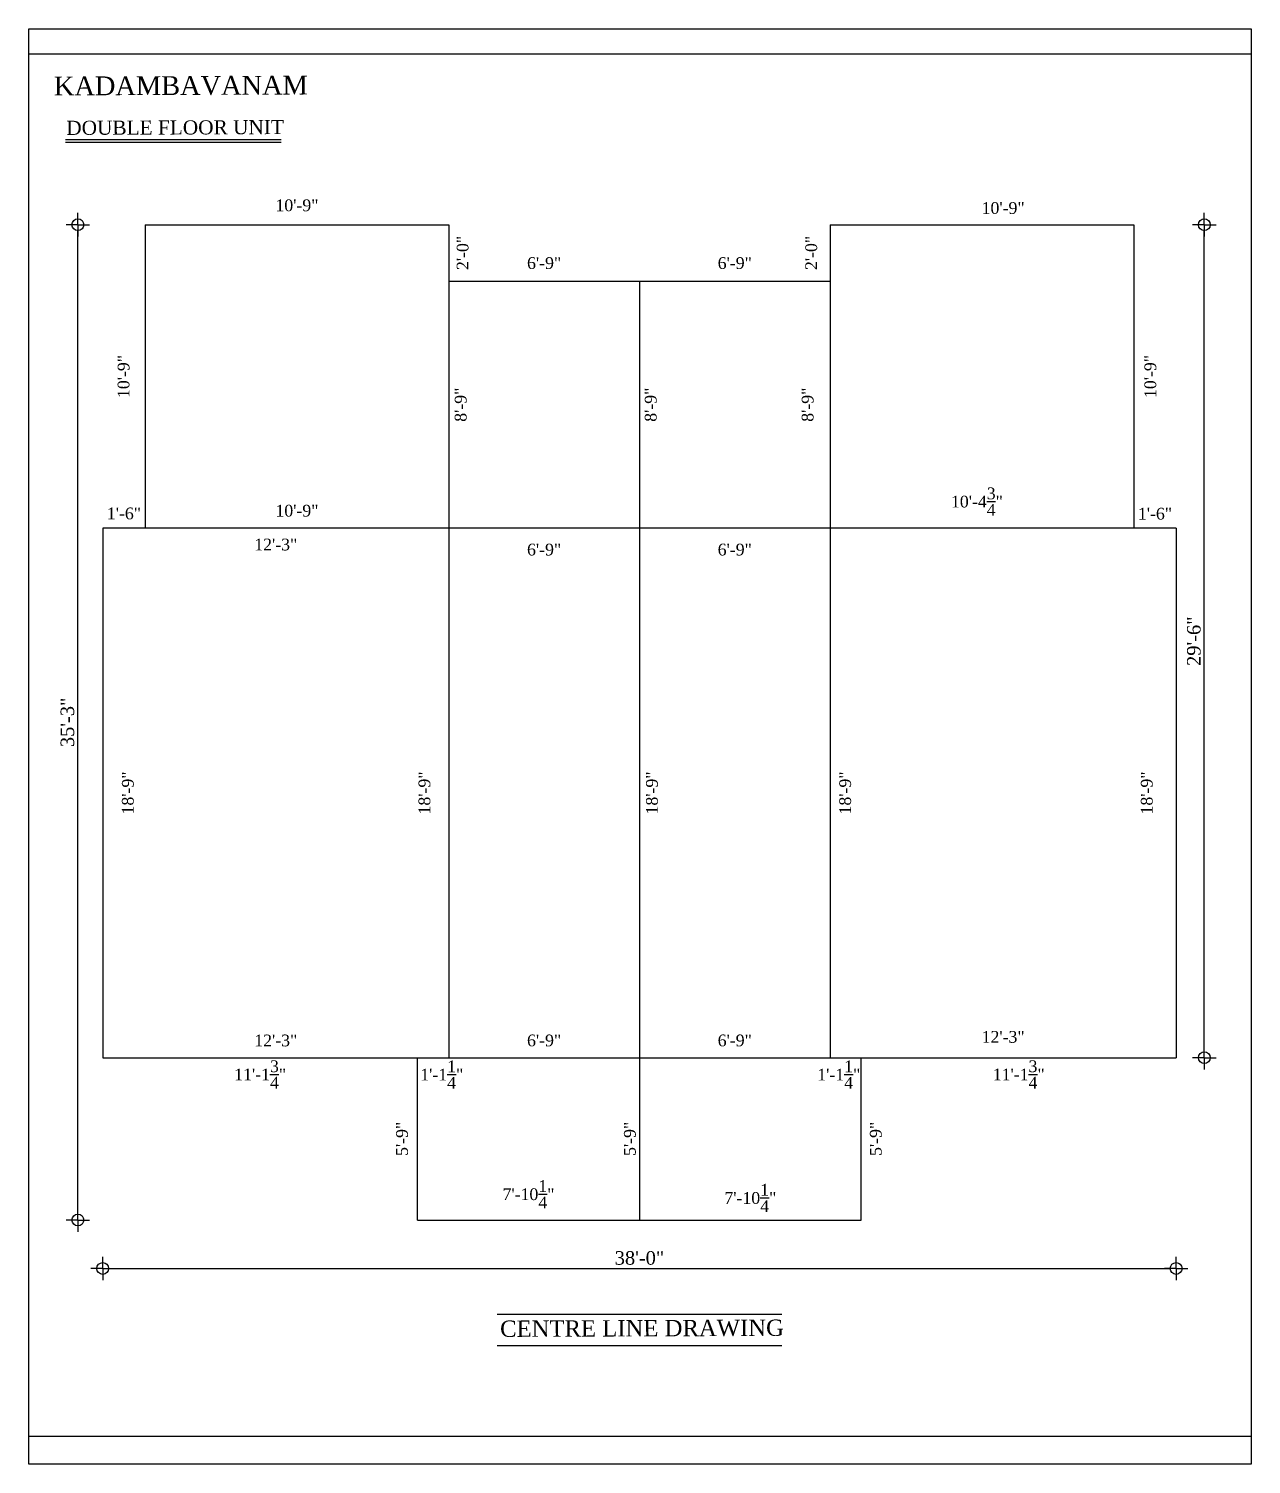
# Model space of a CAD drawing. Extents: x -4781 to 3971, y -2954 to -1072.
# Drawn here: x -3644 to -3125, y -2324 to -1714 of the extents above; entities that cross this region are included whole.
import ezdxf

# ---------------------------------------------------------------- set-up
doc = ezdxf.new("R2010")
doc.units = 0
doc.header["$LTSCALE"] = 20
doc.header["$MEASUREMENT"] = 0
doc.header["$PDMODE"] = 34
doc.layers.get('0').update_dxf_attribs({"linetype": 'CONTINUOUS'})
doc.layers.get('DEFPOINTS').update_dxf_attribs({"linetype": 'CONTINUOUS'})
for name, color, linetype in [('border', 230, 'CONTINUOUS'), ('centreline', 31, 'CONTINUOUS'), ('DIMLINE', 254, 'CONTINUOUS'), ('TEXTS', 2, 'CONTINUOUS')]:
    doc.layers.add(name, color=color, linetype=linetype)
doc.layers.add('correct', color=230, linetype='CONTINUOUS', plot=False)
doc.styles.add('DIMTEXT', font='times_1.ttf')
doc.styles.add('STYLE1', font='times_1.ttf')
doc.dimstyles.new("ARCH_5'", dxfattribs={"dimtxt": 5, "dimasz": 1.5, "dimexe": 0.25, "dimexo": 0, "dimgap": 1, "dimtad": 1, "dimzin": 3, "dimdsep": 46, "dimlunit": 4, "dimtxsty": 'DIMTEXT', "dimblk": 'BLK', "dimcen": 0, "dimdle": 0.09375, "dimse1": 1, "dimse2": 1, "dimsd1": 1, "dimsd2": 1, "dimclrd": 254, "dimclrt": 2, "dimadec": 1, "dimazin": 0, "dimtfac": 1, "dimtix": 1, "dimtmove": 2, "dimatfit": 3, "dimldrblk": 'NONE', "dimfxl": 0.25, "dimtvp": 1.4625, "dimtolj": 1, "dimtzin": 15, "dimarcsym": 0})
doc.dimstyles.new('ARCH_96_0', dxfattribs={"dimtxt": 5.75, "dimasz": 2.5, "dimexe": 0.25, "dimexo": 0, "dimgap": 1.5, "dimtad": 1, "dimzin": 15, "dimdsep": 46, "dimlunit": 4, "dimtxsty": 'STYLE1', "dimblk": 'BLK', "dimcen": 0, "dimdle": 0.09375, "dimse1": 1, "dimse2": 1, "dimclrd": 256, "dimclrt": 3, "dimadec": 0, "dimazin": 0, "dimtfac": 1, "dimtix": 1, "dimtmove": 2, "dimatfit": 3, "dimldrblk": 'BLK', "dimfxl": 0.25, "dimtvp": 1.4625, "dimtolj": 1, "dimtzin": 15, "dimlwd": -1, "dimarcsym": 0})

# ---------------------------------------------------------------- blocks, each defined once
blk = doc.blocks.new('*D298')
at = {"layer": 'DEFPOINTS', "color": 0, "lineweight": -2, "transparency": 16777216}
for p in [(-3595, -1792.41), (-3595, -1797.07), (-3466, -1797.07)]:
    blk.add_point(p, dxfattribs=at)
at = {"layer": 'DIMLINE', "color": 2, "transparency": 16777216, "insert": (-3530.5, -1788.86), "char_height": 5, "attachment_point": 5, "style": 'DIMTEXT'}
blk.add_mtext('\\A1;10\'-9"', dxfattribs=at)
blk = doc.blocks.new('_None')
blk = doc.blocks.new('BLK')
for q in [(-2, 0), (0, 2), (2, 0), (0, -2)]:
    blk.add_line((0, 0), q)
blk.add_circle((0, 0), 1)
blk = doc.blocks.new('*D299')
at = {"layer": 'DEFPOINTS', "color": 0, "lineweight": -2, "transparency": 16777216}
for p in [(-3385, -1816.95), (-3466, -1821.07), (-3385, -1821.07)]:
    blk.add_point(p, dxfattribs=at)
at = {"layer": 'DIMLINE', "color": 2, "lineweight": -2, "transparency": 16777216, "insert": (-3425.5, -1813.4), "char_height": 5, "attachment_point": 5, "style": 'DIMTEXT'}
blk.add_mtext('\\A1;6\'-9"', dxfattribs=at)
blk = doc.blocks.new('*D300')
at = {"layer": 'DEFPOINTS', "color": 0, "lineweight": -2, "transparency": 16777216}
for p in [(-3304, -1816.95), (-3385, -1821.07), (-3304, -1830.99)]:
    blk.add_point(p, dxfattribs=at)
at = {"layer": 'DIMLINE', "color": 2, "lineweight": -2, "transparency": 16777216, "insert": (-3344.5, -1813.4), "char_height": 5, "attachment_point": 5, "style": 'DIMTEXT'}
blk.add_mtext('\\A1;6\'-9"', dxfattribs=at)
blk = doc.blocks.new('*D301')
at = {"layer": 'DEFPOINTS', "color": 0, "lineweight": -2, "transparency": 16777216}
for p in [(-3175, -1816.95), (-3175, -1828.11), (-3304, -1830.99)]:
    blk.add_point(p, dxfattribs=at)
at = {"layer": 'DIMLINE', "color": 2, "lineweight": -2, "transparency": 16777216, "insert": (-3230.5, -1790), "char_height": 5, "attachment_point": 5, "style": 'DIMTEXT'}
blk.add_mtext('\\A1;10\'-9"', dxfattribs=at)
blk = doc.blocks.new('*D302')
at = {"layer": 'DEFPOINTS', "color": 0, "lineweight": -2, "transparency": 16777216}
for p in [(-3466, -1797.07), (-3466, -1821.07), (-3456.55, -1821.07)]:
    blk.add_point(p, dxfattribs=at)
at = {"layer": 'DIMLINE', "color": 2, "lineweight": -2, "transparency": 16777216, "insert": (-3460.09, -1809.07), "char_height": 5, "attachment_point": 5, "rotation": 90, "style": 'DIMTEXT'}
blk.add_mtext('\\A1;2\'-0"', dxfattribs=at)
blk = doc.blocks.new('*D303')
at = {"layer": 'DEFPOINTS', "color": 0, "lineweight": -2, "transparency": 16777216}
for p in [(-3308.45, -1797.07), (-3304, -1797.07), (-3304, -1821.07)]:
    blk.add_point(p, dxfattribs=at)
at = {"layer": 'DIMLINE', "color": 2, "lineweight": -2, "transparency": 16777216, "insert": (-3311.99, -1809.07), "char_height": 5, "attachment_point": 5, "rotation": 90, "style": 'DIMTEXT'}
blk.add_mtext('\\A1;2\'-0"', dxfattribs=at)
blk = doc.blocks.new('*D304')
at = {"layer": 'DEFPOINTS', "color": 0, "lineweight": -2, "transparency": 16777216}
for p in [(-3617, -1797.07), (-3590.75, -1797.07), (-3613, -1926.07)]:
    blk.add_point(p, dxfattribs=at)
at = {"layer": 'DIMLINE', "color": 2, "lineweight": -2, "transparency": 16777216, "insert": (-3604.14, -1861.57), "char_height": 5, "attachment_point": 5, "rotation": 90, "style": 'DIMTEXT'}
blk.add_mtext('\\A1;10\'-9"', dxfattribs=at)
blk = doc.blocks.new('*D305')
at = {"layer": 'DEFPOINTS', "color": 0, "lineweight": -2, "transparency": 16777216}
for p in [(-3613, -1926.07), (-3618.17, -2151.07), (-3613, -2151.07)]:
    blk.add_point(p, dxfattribs=at)
at = {"layer": 'DIMLINE', "color": 2, "lineweight": -2, "transparency": 16777216, "insert": (-3602.32, -2038.57), "char_height": 5, "attachment_point": 5, "rotation": 90, "style": 'DIMTEXT'}
blk.add_mtext('\\A1;18\'-9"', dxfattribs=at)
blk = doc.blocks.new('*D306')
at = {"layer": 'DEFPOINTS', "color": 0, "lineweight": -2, "transparency": 16777216}
for p in [(-3466, -1926.07), (-3385, -1926.07), (-3385, -1938.72)]:
    blk.add_point(p, dxfattribs=at)
at = {"layer": 'DIMLINE', "color": 2, "lineweight": -2, "transparency": 16777216, "insert": (-3425.5, -1935.17), "char_height": 5, "attachment_point": 5, "style": 'DIMTEXT'}
blk.add_mtext('\\A1;6\'-9"', dxfattribs=at)
blk = doc.blocks.new('*D307')
at = {"layer": 'DEFPOINTS', "color": 0, "lineweight": -2, "transparency": 16777216}
for p in [(-3385, -1926.07), (-3304, -1926.07), (-3304, -1938.72)]:
    blk.add_point(p, dxfattribs=at)
at = {"layer": 'DIMLINE', "color": 2, "lineweight": -2, "transparency": 16777216, "insert": (-3344.5, -1935.17), "char_height": 5, "attachment_point": 5, "style": 'DIMTEXT'}
blk.add_mtext('\\A1;6\'-9"', dxfattribs=at)
blk = doc.blocks.new('*D308')
at = {"layer": 'DEFPOINTS', "color": 0, "lineweight": -2, "transparency": 16777216}
for p in [(-3466, -2147.33), (-3613, -2151.07), (-3466, -2151.07)]:
    blk.add_point(p, dxfattribs=at)
at = {"layer": 'DIMLINE', "color": 2, "lineweight": -2, "transparency": 16777216, "insert": (-3539.5, -2143.79), "char_height": 5, "attachment_point": 5, "style": 'DIMTEXT'}
blk.add_mtext('\\A1;12\'-3"', dxfattribs=at)
blk = doc.blocks.new('*D309')
at = {"layer": 'DEFPOINTS', "color": 0, "lineweight": -2, "transparency": 16777216}
for p in [(-3385, -2147.33), (-3466, -2151.07), (-3385, -2151.07)]:
    blk.add_point(p, dxfattribs=at)
at = {"layer": 'DIMLINE', "color": 2, "lineweight": -2, "transparency": 16777216, "insert": (-3425.5, -2143.78), "char_height": 5, "attachment_point": 5, "style": 'DIMTEXT'}
blk.add_mtext('\\A1;6\'-9"', dxfattribs=at)
blk = doc.blocks.new('*D310')
at = {"layer": 'DEFPOINTS', "color": 0, "lineweight": -2, "transparency": 16777216}
for p in [(-3304, -2147.33), (-3385, -2151.07), (-3304, -2151.07)]:
    blk.add_point(p, dxfattribs=at)
at = {"layer": 'DIMLINE', "color": 2, "lineweight": -2, "transparency": 16777216, "insert": (-3344.5, -2143.78), "char_height": 5, "attachment_point": 5, "style": 'DIMTEXT'}
blk.add_mtext('\\A1;6\'-9"', dxfattribs=at)
blk = doc.blocks.new('*D311')
at = {"layer": 'DEFPOINTS', "color": 0, "lineweight": -2, "transparency": 16777216}
for p in [(-3157, -2145.8), (-3304, -2151.07), (-3157, -2151.07)]:
    blk.add_point(p, dxfattribs=at)
at = {"layer": 'DIMLINE', "color": 2, "lineweight": -2, "transparency": 16777216, "insert": (-3230.5, -2142.26), "char_height": 5, "attachment_point": 5, "style": 'DIMTEXT'}
blk.add_mtext('\\A1;12\'-3"', dxfattribs=at)
blk = doc.blocks.new('*D312')
at = {"layer": 'DEFPOINTS', "color": 0, "lineweight": -2, "transparency": 16777216}
for p in [(-3473, -2151.07), (-3486.1, -2220.07), (-3473.77, -2220.07)]:
    blk.add_point(p, dxfattribs=at)
at = {"layer": 'DIMLINE', "color": 2, "lineweight": -2, "transparency": 16777216, "insert": (-3485.85, -2185.57), "char_height": 5, "attachment_point": 5, "rotation": 90, "style": 'DIMTEXT'}
blk.add_mtext('\\A1;5\'-9"', dxfattribs=at)
blk = doc.blocks.new('*D313')
at = {"layer": 'DEFPOINTS', "color": 0, "lineweight": -2, "transparency": 16777216}
for p in [(-3385, -2151.07), (-3385.5, -2220.07), (-3385.5, -2220.07)]:
    blk.add_point(p, dxfattribs=at)
at = {"layer": 'DIMLINE', "color": 2, "lineweight": -2, "transparency": 16777216, "insert": (-3389.05, -2185.57), "char_height": 5, "attachment_point": 5, "rotation": 90, "style": 'DIMTEXT'}
blk.add_mtext('\\A1;5\'-9"', dxfattribs=at)
blk = doc.blocks.new('*D314')
at = {"layer": 'DEFPOINTS', "color": 0, "lineweight": -2, "transparency": 16777216}
for p in [(-3298, -2151.07), (-3290.75, -2220.07), (-3281.91, -2220.07)]:
    blk.add_point(p, dxfattribs=at)
at = {"layer": 'DIMLINE', "color": 2, "lineweight": -2, "transparency": 16777216, "insert": (-3284.57, -2185.57), "char_height": 5, "attachment_point": 5, "rotation": 90, "style": 'DIMTEXT'}
blk.add_mtext('\\A1;5\'-9"', dxfattribs=at)
blk = doc.blocks.new('*D315')
at = {"layer": 'DEFPOINTS', "color": 0, "lineweight": -2, "transparency": 16777216}
for p in [(-3479.25, -2220.07), (-3385, -2215.97), (-3385, -2220.07)]:
    blk.add_point(p, dxfattribs=at)
at = {"layer": 'DIMLINE', "color": 2, "lineweight": -2, "transparency": 16777216, "insert": (-3432.13, -2209.1), "char_height": 5, "attachment_point": 5, "style": 'DIMTEXT'}
blk.add_mtext('\\A1;7\'-10{\\H1.000000x;\\S1/4;}"', dxfattribs=at)
blk = doc.blocks.new('*D316')
at = {"layer": 'DEFPOINTS', "color": 0, "lineweight": -2, "transparency": 16777216}
for p in [(-3385, -2220.07), (-3290.75, -2217.57), (-3290.75, -2220.07)]:
    blk.add_point(p, dxfattribs=at)
at = {"layer": 'DIMLINE', "color": 2, "lineweight": -2, "transparency": 16777216, "insert": (-3337.88, -2210.69), "char_height": 5, "attachment_point": 5, "style": 'DIMTEXT'}
blk.add_mtext('\\A1;7\'-10{\\H1.000000x;\\S1/4;}"', dxfattribs=at)
blk = doc.blocks.new('*D317')
at = {"layer": 'DEFPOINTS', "color": 0, "lineweight": -2, "transparency": 16777216}
for p in [(-3165.9, -1926.07), (-3157, -1926.07), (-3157, -2151.07)]:
    blk.add_point(p, dxfattribs=at)
at = {"layer": 'DIMLINE', "color": 2, "lineweight": -2, "transparency": 16777216, "insert": (-3169.45, -2038.57), "char_height": 5, "attachment_point": 5, "rotation": 90, "style": 'DIMTEXT'}
blk.add_mtext('\\A1;18\'-9"', dxfattribs=at)
blk = doc.blocks.new('*D318')
at = {"layer": 'DEFPOINTS', "color": 0, "lineweight": -2, "transparency": 16777216}
for p in [(-3179.25, -1797.07), (-3168.66, -1797.07), (-3157, -1926.07)]:
    blk.add_point(p, dxfattribs=at)
at = {"layer": 'DIMLINE', "color": 2, "lineweight": -2, "transparency": 16777216, "insert": (-3167.94, -1861.57), "char_height": 5, "attachment_point": 5, "rotation": 90, "style": 'DIMTEXT'}
blk.add_mtext('\\A1;10\'-9"', dxfattribs=at)
blk = doc.blocks.new('*D319')
at = {"layer": 'DEFPOINTS', "color": 0, "lineweight": -2, "transparency": 16777216}
for p in [(-3309.99, -1821.07), (-3304, -1821.07), (-3304, -1926.07)]:
    blk.add_point(p, dxfattribs=at)
at = {"layer": 'DIMLINE', "color": 2, "lineweight": -2, "transparency": 16777216, "insert": (-3313.54, -1873.57), "char_height": 5, "attachment_point": 5, "rotation": 90, "style": 'DIMTEXT'}
blk.add_mtext('\\A1;8\'-9"', dxfattribs=at)
blk = doc.blocks.new('*D320')
at = {"layer": 'DEFPOINTS', "color": 0, "lineweight": -2, "transparency": 16777216}
for p in [(-3385, -1821.07), (-3385, -1926.07), (-3376.63, -1926.07)]:
    blk.add_point(p, dxfattribs=at)
at = {"layer": 'DIMLINE', "color": 2, "lineweight": -2, "transparency": 16777216, "insert": (-3380.18, -1873.57), "char_height": 5, "attachment_point": 5, "rotation": 90, "style": 'DIMTEXT'}
blk.add_mtext('\\A1;8\'-9"', dxfattribs=at)
blk = doc.blocks.new('*D321')
at = {"layer": 'DEFPOINTS', "color": 0, "lineweight": -2, "transparency": 16777216}
for p in [(-3466, -1821.07), (-3466, -1926.07), (-3457.37, -1926.07)]:
    blk.add_point(p, dxfattribs=at)
at = {"layer": 'DIMLINE', "color": 2, "lineweight": -2, "transparency": 16777216, "insert": (-3460.92, -1873.57), "char_height": 5, "attachment_point": 5, "rotation": 90, "style": 'DIMTEXT'}
blk.add_mtext('\\A1;8\'-9"', dxfattribs=at)
blk = doc.blocks.new('*D322')
at = {"layer": 'DEFPOINTS', "color": 0, "lineweight": -2, "transparency": 16777216}
for p in [(-3466, -1926.07), (-3472.76, -2151.07), (-3466, -2151.07)]:
    blk.add_point(p, dxfattribs=at)
at = {"layer": 'DIMLINE', "color": 2, "lineweight": -2, "transparency": 16777216, "insert": (-3476.31, -2038.57), "char_height": 5, "attachment_point": 5, "rotation": 90, "style": 'DIMTEXT'}
blk.add_mtext('\\A1;18\'-9"', dxfattribs=at)
blk = doc.blocks.new('*D323')
at = {"layer": 'DEFPOINTS', "color": 0, "lineweight": -2, "transparency": 16777216}
for p in [(-3385, -1926.07), (-3385, -2151.07), (-3376.12, -2151.07)]:
    blk.add_point(p, dxfattribs=at)
at = {"layer": 'DIMLINE', "color": 2, "lineweight": -2, "transparency": 16777216, "insert": (-3379.67, -2038.57), "char_height": 5, "attachment_point": 5, "rotation": 90, "style": 'DIMTEXT'}
blk.add_mtext('\\A1;18\'-9"', dxfattribs=at)
blk = doc.blocks.new('*D324')
at = {"layer": 'DEFPOINTS', "color": 0, "lineweight": -2, "transparency": 16777216}
for p in [(-3304, -1926.07), (-3304, -2151.07), (-3294.03, -2151.07)]:
    blk.add_point(p, dxfattribs=at)
at = {"layer": 'DIMLINE', "color": 2, "lineweight": -2, "transparency": 16777216, "insert": (-3297.58, -2038.57), "char_height": 5, "attachment_point": 5, "rotation": 90, "style": 'DIMTEXT'}
blk.add_mtext('\\A1;18\'-9"', dxfattribs=at)
blk = doc.blocks.new('*D325')
at = {"layer": 'DEFPOINTS', "color": 0, "lineweight": -2, "transparency": 16777216}
for p in [(-3613, -1923.34), (-3613, -1926.07), (-3595, -1926.07)]:
    blk.add_point(p, dxfattribs=at)
at = {"layer": 'DIMLINE', "color": 2, "lineweight": -2, "transparency": 16777216, "insert": (-3604, -1919.8), "char_height": 5, "attachment_point": 5, "style": 'DIMTEXT'}
blk.add_mtext('\\A1;1\'-6"', dxfattribs=at)
blk = doc.blocks.new('*D326')
at = {"layer": 'DEFPOINTS', "color": 0, "lineweight": -2, "transparency": 16777216}
for p in [(-3175, -1923.45), (-3175, -1926.07), (-3157, -1926.07)]:
    blk.add_point(p, dxfattribs=at)
at = {"layer": 'DIMLINE', "color": 2, "lineweight": -2, "transparency": 16777216, "insert": (-3166, -1919.91), "char_height": 5, "attachment_point": 5, "style": 'DIMTEXT'}
blk.add_mtext('\\A1;1\'-6"', dxfattribs=at)
blk = doc.blocks.new('*D327')
at = {"layer": 'DEFPOINTS', "color": 0, "lineweight": -2, "transparency": 16777216}
for p in [(-3304, -1921.65), (-3304, -1926.07), (-3179.25, -1926.07)]:
    blk.add_point(p, dxfattribs=at)
at = {"layer": 'DIMLINE', "color": 2, "lineweight": -2, "transparency": 16777216, "insert": (-3241.63, -1914.74), "char_height": 5, "attachment_point": 5, "style": 'DIMTEXT'}
blk.add_mtext('\\A1;10\'-4{\\H1.000000x;\\S3/4;}"', dxfattribs=at)
blk = doc.blocks.new('*D328')
at = {"layer": 'DEFPOINTS', "color": 0, "lineweight": -2, "transparency": 16777216}
for p in [(-3595, -1922.19), (-3595, -1926.07), (-3466, -1926.07)]:
    blk.add_point(p, dxfattribs=at)
at = {"layer": 'DIMLINE', "color": 2, "lineweight": -2, "transparency": 16777216, "insert": (-3530.5, -1918.64), "char_height": 5, "attachment_point": 5, "style": 'DIMTEXT'}
blk.add_mtext('\\A1;10\'-9"', dxfattribs=at)
blk = doc.blocks.new('*D329')
at = {"layer": 'DEFPOINTS', "color": 0, "lineweight": -2, "transparency": 16777216}
for p in [(-3623.57, -1797.07), (-3562.7, -1797.07), (-3304, -2220.07)]:
    blk.add_point(p, dxfattribs=at)
at = {"layer": 'DIMLINE', "transparency": 16777216}
blk.add_line((-3623.57, -2217.57), (-3623.57, -1799.57), dxfattribs=at)
at = {"layer": 'DIMLINE', "transparency": 16777216, "xscale": 2.5, "yscale": 2.5, "zscale": 2.5}
for p, rotation in [((-3623.57, -1797.07), 90), ((-3623.57, -2220.07), 270)]:
    blk.add_blockref('BLK', p, dxfattribs=dict(at, rotation=rotation))
at = {"layer": 'DIMLINE', "color": 3, "lineweight": -2, "transparency": 16777216, "insert": (-3628, -2008.57), "char_height": 5.75, "attachment_point": 5, "rotation": 90, "style": 'STYLE1'}
blk.add_mtext('\\A1;35\'-3"', dxfattribs=at)
blk = doc.blocks.new('*D330')
at = {"layer": 'DEFPOINTS', "color": 0, "lineweight": -2, "transparency": 16777216}
for p in [(-3613, -2151.07), (-3157, -2151.07), (-3157, -2240.65)]:
    blk.add_point(p, dxfattribs=at)
at = {"layer": 'DIMLINE', "transparency": 16777216}
blk.add_line((-3610.5, -2240.65), (-3159.5, -2240.65), dxfattribs=at)
at = {"layer": 'DIMLINE', "transparency": 16777216, "xscale": 2.5, "yscale": 2.5, "zscale": 2.5, "rotation": 180}
blk.add_blockref('BLK', (-3613, -2240.65), dxfattribs=at)
at = {"layer": 'DIMLINE', "transparency": 16777216, "xscale": 2.5, "yscale": 2.5, "zscale": 2.5}
blk.add_blockref('BLK', (-3157, -2240.65), dxfattribs=at)
at = {"layer": 'DIMLINE', "color": 3, "lineweight": -2, "transparency": 16777216, "insert": (-3385, -2236.22), "char_height": 5.75, "attachment_point": 5, "style": 'STYLE1'}
blk.add_mtext('\\A1;38\'-0"', dxfattribs=at)
blk = doc.blocks.new('*D331')
at = {"layer": 'DEFPOINTS', "color": 0, "lineweight": -2, "transparency": 16777216}
for p in [(-3613, -1926.07), (-3466, -1926.07), (-3466, -1936.56)]:
    blk.add_point(p, dxfattribs=at)
at = {"layer": 'DIMLINE', "color": 2, "lineweight": -2, "transparency": 16777216, "insert": (-3539.5, -1933.02), "char_height": 5, "attachment_point": 5, "style": 'DIMTEXT'}
blk.add_mtext('\\A1;12\'-3"', dxfattribs=at)
blk = doc.blocks.new('*D332')
at = {"layer": 'DEFPOINTS', "color": 0, "lineweight": -2, "transparency": 16777216}
for p in [(-3613, -2151.07), (-3479.25, -2151.07), (-3479.25, -2165.08)]:
    blk.add_point(p, dxfattribs=at)
at = {"layer": 'DIMLINE', "color": 2, "lineweight": -2, "transparency": 16777216, "insert": (-3546.13, -2158.21), "char_height": 5, "attachment_point": 5, "style": 'DIMTEXT'}
blk.add_mtext('\\A1;11\'-1{\\H1.000000x;\\S3/4;}"', dxfattribs=at)
blk = doc.blocks.new('*D333')
at = {"layer": 'DEFPOINTS', "color": 0, "lineweight": -2, "transparency": 16777216}
for p in [(-3479.25, -2151.07), (-3466, -2151.07), (-3466, -2165.08)]:
    blk.add_point(p, dxfattribs=at)
at = {"layer": 'DIMLINE', "color": 2, "lineweight": -2, "transparency": 16777216, "insert": (-3468.98, -2158.26), "char_height": 5, "attachment_point": 5, "style": 'DIMTEXT'}
blk.add_mtext('\\A1;1\'-1{\\H1.000000x;\\S1/4;}"', dxfattribs=at)
blk = doc.blocks.new('*D334')
at = {"layer": 'DEFPOINTS', "color": 0, "lineweight": -2, "transparency": 16777216}
for p in [(-3304, -2151.07), (-3290.75, -2151.07), (-3304, -2165.08)]:
    blk.add_point(p, dxfattribs=at)
at = {"layer": 'DIMLINE', "color": 2, "lineweight": -2, "transparency": 16777216, "insert": (-3300.32, -2158.26), "char_height": 5, "attachment_point": 5, "style": 'DIMTEXT'}
blk.add_mtext('\\A1;1\'-1{\\H1.000000x;\\S1/4;}"', dxfattribs=at)
blk = doc.blocks.new('*D335')
at = {"layer": 'DEFPOINTS', "color": 0, "lineweight": -2, "transparency": 16777216}
for p in [(-3290.75, -2151.07), (-3157, -2151.07), (-3290.75, -2165.08)]:
    blk.add_point(p, dxfattribs=at)
at = {"layer": 'DIMLINE', "color": 2, "lineweight": -2, "transparency": 16777216, "insert": (-3223.88, -2158.21), "char_height": 5, "attachment_point": 5, "style": 'DIMTEXT'}
blk.add_mtext('\\A1;11\'-1{\\H1.000000x;\\S3/4;}"', dxfattribs=at)
blk = doc.blocks.new('*D336')
at = {"layer": 'DEFPOINTS', "color": 0, "lineweight": -2, "transparency": 16777216}
for p in [(-3179.25, -1797.07), (-3145.03, -1797.07), (-3157, -2151.07)]:
    blk.add_point(p, dxfattribs=at)
at = {"layer": 'DIMLINE', "transparency": 16777216}
blk.add_line((-3145.03, -2148.57), (-3145.03, -1799.57), dxfattribs=at)
at = {"layer": 'DIMLINE', "transparency": 16777216, "xscale": 2.5, "yscale": 2.5, "zscale": 2.5}
for p, rotation in [((-3145.03, -1797.07), 90), ((-3145.03, -2151.07), 270)]:
    blk.add_blockref('BLK', p, dxfattribs=dict(at, rotation=rotation))
at = {"layer": 'DIMLINE', "color": 3, "lineweight": -2, "transparency": 16777216, "insert": (-3149.46, -1974.07), "char_height": 5.75, "attachment_point": 5, "rotation": 90, "style": 'STYLE1'}
blk.add_mtext('\\A1;29\'-6"', dxfattribs=at)

msp = doc.modelspace()

# ---------------------------------------------------------------- linework, layer by layer
at = {"lineweight": -2}
for p, q in [((-3445.483, -2260.137), (-3324.522, -2260.137)), ((-3445.483, -2273.38), (-3324.522, -2273.38))]:
    msp.add_line(p, q, dxfattribs=at)
at = {"layer": 'border', "lineweight": -2}
for p, q in [((-3644.45, -1724.456), (-3125.086, -1724.456)), ((-3644.45, -2311.886), (-3125.086, -2311.886))]:
    msp.add_line(p, q, dxfattribs=at)
at = {"layer": 'centreline'}
for p, q in [((-3595.002, -1797.069), (-3466.002, -1797.069)), ((-3595.002, -1797.069), (-3595.002, -1926.069)), ((-3466.002, -1797.069), (-3466.002, -2151.069)), ((-3304.002, -1797.069), (-3175.002, -1797.069)), ((-3304.002, -1797.069), (-3304.002, -2151.069)), ((-3175.002, -1797.069), (-3175.002, -1926.069)), ((-3466.002, -1821.069), (-3304.002, -1821.069)), ((-3385.002, -1821.069), (-3385.002, -2220.069)), ((-3613.002, -1926.069), (-3613.002, -2151.069)), ((-3157.002, -1926.069), (-3157.002, -2151.069)), ((-3613.002, -2151.069), (-3157.002, -2151.069)), ((-3479.252, -2220.069), (-3479.252, -2151.069)), ((-3290.752, -2220.069), (-3290.752, -2151.069)), ((-3479.252, -2220.069), (-3290.752, -2220.069))]:
    msp.add_line(p, q, dxfattribs=at)
at = {"layer": 'centreline', "lineweight": -2}
msp.add_line((-3157.002, -1926.069), (-3613.002, -1926.069), dxfattribs=at)
at = {"layer": 'correct', "color": 3, "lineweight": -2}
msp.add_lwpolyline([(-3644.45, -1713.767), (-3125.086, -1713.767), (-3125.086, -2323.876), (-3644.45, -2323.876)], close=True, dxfattribs=at)
at = {"layer": 'TEXTS', "color": 7}
for p, q in [((-3537.153, -1760.972), (-3628.764, -1760.972)), ((-3537.153, -1762.113), (-3628.764, -1762.113))]:
    msp.add_line(p, q, dxfattribs=at)

# ---------------------------------------------------------------- texts
at = {"layer": 'TEXTS', "style": 'STYLE1'}
for s, height, p in [('KADAMBAVANAM', 7.98429, (-3633.732, -1742.112)), ('CENTRE LINE DRAWING', 6.94286, (-3444.195, -2269.742))]:
    msp.add_text(s, height=height, rotation=0.208415, dxfattribs=at).set_placement(p)
at = {"layer": 'TEXTS', "color": 7, "style": 'STYLE1'}
msp.add_text('DOUBLE FLOOR UNIT', height=5.98821, rotation=0.208415, dxfattribs=at).set_placement((-3628.483, -1758.893))

# ---------------------------------------------------------------- dimensions: what is measured, and where the dimension line sits
at = {"layer": 'DIMLINE'}
dim = msp.add_linear_dim(base=(-3595.002, -1792.414), p1=(-3466.002, -1797.069), p2=(-3595.002, -1797.069), dimstyle="ARCH_5'", dxfattribs=at)
dim.commit()
dim.dimension.update_dxf_attribs({"geometry": '*D298', "text_midpoint": (-3530.502, -1788.863)})
at = {"layer": 'DIMLINE', "lineweight": -2}
for base, p1, p2, picture, middle in [((-3175.002, -1816.949), (-3304.002, -1830.988), (-3175.002, -1828.112), '*D301', (-3230.502, -1790.004)), ((-3466.002, -2165.079), (-3479.252, -2151.069), (-3466.002, -2151.069), '*D333', (-3468.979, -2158.257))]:
    dim = msp.add_linear_dim(base=base, p1=p1, p2=p2, dimstyle="ARCH_5'", dxfattribs=at)
    dim.commit()
    dim.dimension.update_dxf_attribs({"geometry": picture, "text_midpoint": middle, "dimtype": 160})
for base, p1, p2, angle, dimstyle, picture, middle in [((-3623.574, -1797.069), (-3304.002, -2220.069), (-3562.697, -1797.069), 90, 'ARCH_96_0', '*D329', (-3627.999, -2008.569)), ((-3145.025, -1797.069), (-3157.002, -2151.069), (-3179.252, -1797.069), 90, 'ARCH_96_0', '*D336', (-3149.458, -1974.069)), ((-3456.545, -1821.069), (-3466.002, -1797.069), (-3466.002, -1821.069), 90, "ARCH_5'", '*D302', (-3460.088, -1809.069)), ((-3308.446, -1797.069), (-3304.002, -1821.069), (-3304.002, -1797.069), 90, "ARCH_5'", '*D303', (-3311.99, -1809.069)), ((-3457.37, -1926.069), (-3466.002, -1821.069), (-3466.002, -1926.069), 90, "ARCH_5'", '*D321', (-3460.92, -1873.569)), ((-3376.633, -1926.069), (-3385.002, -1821.069), (-3385.002, -1926.069), 90, "ARCH_5'", '*D320', (-3380.184, -1873.569)), ((-3309.99, -1821.069), (-3304.002, -1926.069), (-3304.002, -1821.069), 90, "ARCH_5'", '*D319', (-3313.54, -1873.569)), ((-3472.764, -2151.069), (-3466.002, -1926.069), (-3466.002, -2151.069), 90, "ARCH_5'", '*D322', (-3476.314, -2038.569)), ((-3376.123, -2151.069), (-3385.002, -1926.069), (-3385.002, -2151.069), 90, "ARCH_5'", '*D323', (-3379.674, -2038.569)), ((-3294.026, -2151.069), (-3304.002, -1926.069), (-3304.002, -2151.069), 90, "ARCH_5'", '*D324', (-3297.576, -2038.569)), ((-3165.897, -1926.069), (-3157.002, -2151.069), (-3157.002, -1926.069), 90, "ARCH_5'", '*D317', (-3169.448, -2038.569)), ((-3385.502, -2220.069), (-3385.002, -2151.069), (-3385.502, -2220.069), 90, "ARCH_5'", '*D313', (-3389.053, -2185.569)), ((-3290.752, -2165.079), (-3157.002, -2151.069), (-3290.752, -2151.069), 180, "ARCH_5'", '*D335', (-3223.877, -2158.214))]:
    dim = msp.add_linear_dim(base=base, p1=p1, p2=p2, angle=angle, dimstyle=dimstyle, dxfattribs=at)
    dim.commit()
    dim.dimension.update_dxf_attribs({"geometry": picture, "text_midpoint": middle})
for base, p1, p2, angle, picture, middle in [((-3617.004, -1797.069), (-3613.002, -1926.069), (-3590.752, -1797.069), 90, '*D304', (-3604.144, -1861.569)), ((-3179.252, -1797.069), (-3157.002, -1926.069), (-3168.658, -1797.069), 90, '*D318', (-3167.936, -1861.569)), ((-3618.174, -2151.069), (-3613.002, -1926.069), (-3613.002, -2151.069), 90, '*D305', (-3602.325, -2038.569)), ((-3486.099, -2220.069), (-3473.002, -2151.069), (-3473.775, -2220.069), 90, '*D312', (-3485.848, -2185.569)), ((-3304.002, -2165.079), (-3290.752, -2151.069), (-3304.002, -2151.069), 180, '*D334', (-3300.318, -2158.257)), ((-3281.906, -2220.069), (-3298.002, -2151.069), (-3290.752, -2220.069), 90, '*D314', (-3284.567, -2185.569))]:
    dim = msp.add_linear_dim(base=base, p1=p1, p2=p2, angle=angle, dimstyle="ARCH_5'", dxfattribs=at)
    dim.commit()
    dim.dimension.update_dxf_attribs({"geometry": picture, "text_midpoint": middle, "dimtype": 160})
for base, p1, p2, dimstyle, picture, middle in [((-3385.002, -1816.949), (-3466.002, -1821.069), (-3385.002, -1821.069), "ARCH_5'", '*D299', (-3425.502, -1813.398)), ((-3304.002, -1816.949), (-3385.002, -1821.069), (-3304.002, -1830.988), "ARCH_5'", '*D300', (-3344.502, -1813.398)), ((-3304.002, -1921.65), (-3179.252, -1926.069), (-3304.002, -1926.069), "ARCH_5'", '*D327', (-3241.627, -1914.741)), ((-3595.002, -1922.186), (-3466.002, -1926.069), (-3595.002, -1926.069), "ARCH_5'", '*D328', (-3530.502, -1918.635)), ((-3613.002, -1923.338), (-3595.002, -1926.069), (-3613.002, -1926.069), "ARCH_5'", '*D325', (-3604.002, -1919.795)), ((-3175.002, -1923.451), (-3157.002, -1926.069), (-3175.002, -1926.069), "ARCH_5'", '*D326', (-3166.002, -1919.908)), ((-3466.002, -1936.562), (-3613.002, -1926.069), (-3466.002, -1926.069), "ARCH_5'", '*D331', (-3539.502, -1933.019)), ((-3385.002, -1938.721), (-3466.002, -1926.069), (-3385.002, -1926.069), "ARCH_5'", '*D306', (-3425.502, -1935.171)), ((-3304.002, -1938.721), (-3385.002, -1926.069), (-3304.002, -1926.069), "ARCH_5'", '*D307', (-3344.502, -1935.171)), ((-3466.002, -2147.332), (-3613.002, -2151.069), (-3466.002, -2151.069), "ARCH_5'", '*D308', (-3539.502, -2143.789)), ((-3385.002, -2147.329), (-3466.002, -2151.069), (-3385.002, -2151.069), "ARCH_5'", '*D309', (-3425.502, -2143.779)), ((-3304.002, -2147.329), (-3385.002, -2151.069), (-3304.002, -2151.069), "ARCH_5'", '*D310', (-3344.502, -2143.779)), ((-3157.002, -2145.801), (-3304.002, -2151.069), (-3157.002, -2151.069), "ARCH_5'", '*D311', (-3230.502, -2142.258)), ((-3157.002, -2240.646), (-3613.002, -2151.069), (-3157.002, -2151.069), 'ARCH_96_0', '*D330', (-3385.002, -2236.222)), ((-3479.252, -2165.079), (-3613.002, -2151.069), (-3479.252, -2151.069), "ARCH_5'", '*D332', (-3546.127, -2158.214)), ((-3385.002, -2215.972), (-3479.252, -2220.069), (-3385.002, -2220.069), "ARCH_5'", '*D315', (-3432.127, -2209.099)), ((-3290.752, -2217.567), (-3385.002, -2220.069), (-3290.752, -2220.069), "ARCH_5'", '*D316', (-3337.877, -2210.694))]:
    dim = msp.add_linear_dim(base=base, p1=p1, p2=p2, dimstyle=dimstyle, dxfattribs=at)
    dim.commit()
    dim.dimension.update_dxf_attribs({"geometry": picture, "text_midpoint": middle})

doc.saveas('drawing.dxf')
